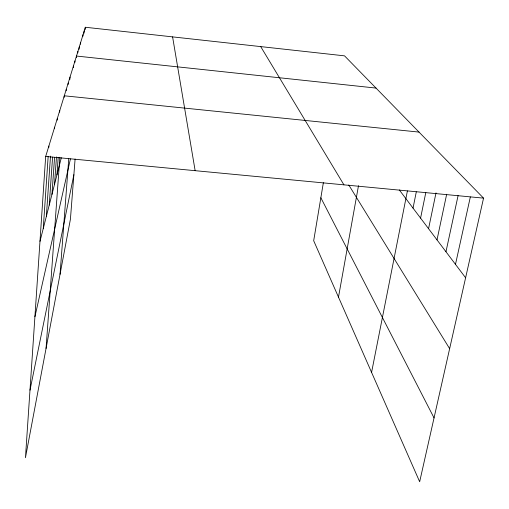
<?xml version="1.0" encoding="UTF-8"?>
<svg xmlns="http://www.w3.org/2000/svg" width="509" height="509" viewBox="0 0 509 509"><rect width="100%" height="100%" fill="white"/><g stroke="black" fill="none" stroke-linecap="round" stroke-linejoin="round"><path stroke-width="0.76" d="M323.368 182.68L313.684 240.732L419.664 481.749L483.55 198.135L344.529 55.85L85.327 27.251L45.676 156.448L25.45 457.718L70.42 219.239L75.097 159.037M43.265 228.484L48.17 156.339M48.769 147.616L48.877 146.032M46.344 216.414L50.499 156.129M49.239 205.082L52.58 157.084M54.552 128.752L54.66 127.18M51.956 194.432L54.565 157.313M57.18 120.194L57.288 118.616M54.52 184.392L56.474 156.899M59.648 112.133L59.763 110.561M56.938 174.911L58.185 157.523M46.052 348.474L59.852 157.287M64.172 97.378L64.287 95.8L419.022 132.092M66.195 90.793L66.31 89.221M68.111 84.551L68.225 82.98M69.867 79.417L70.045 77.05M73.302 67.633L73.417 66.049M74.874 62.499L74.988 60.927M60.043 274.3L68.76 158.623M76.369 57.625L76.49 56.047L376.024 88.082M77.801 52.949L77.922 51.384M79.111 49.29L79.289 46.923M80.479 44.219L80.6 42.648M82.935 36.209L83.056 34.637M84.03 33.225L84.214 30.871M85.143 29.598L85.327 27.251M338.485 297.135L358.495 185.696M371.576 372.397L407.41 190.9M413.034 208.117L416.298 191.855M29.986 390.193L73.881 174.676M420.58 218.119L425.81 192.51M428.559 228.694L436.003 192.886M437.008 239.885L446.667 194.26M445.967 251.751L458.094 195.577M455.479 264.362L470.341 196.958M34.917 316.751L70.439 158.891M39.976 241.374L61.328 157.72M45.676 156.448L483.55 198.135M399.291 189.908L465.608 277.78M348.786 184.99L449.644 348.671M260.697 46.599L343.931 184.843M320.855 197.753L434.043 417.927M172.589 36.877L195.144 170.674"/></g></svg>
